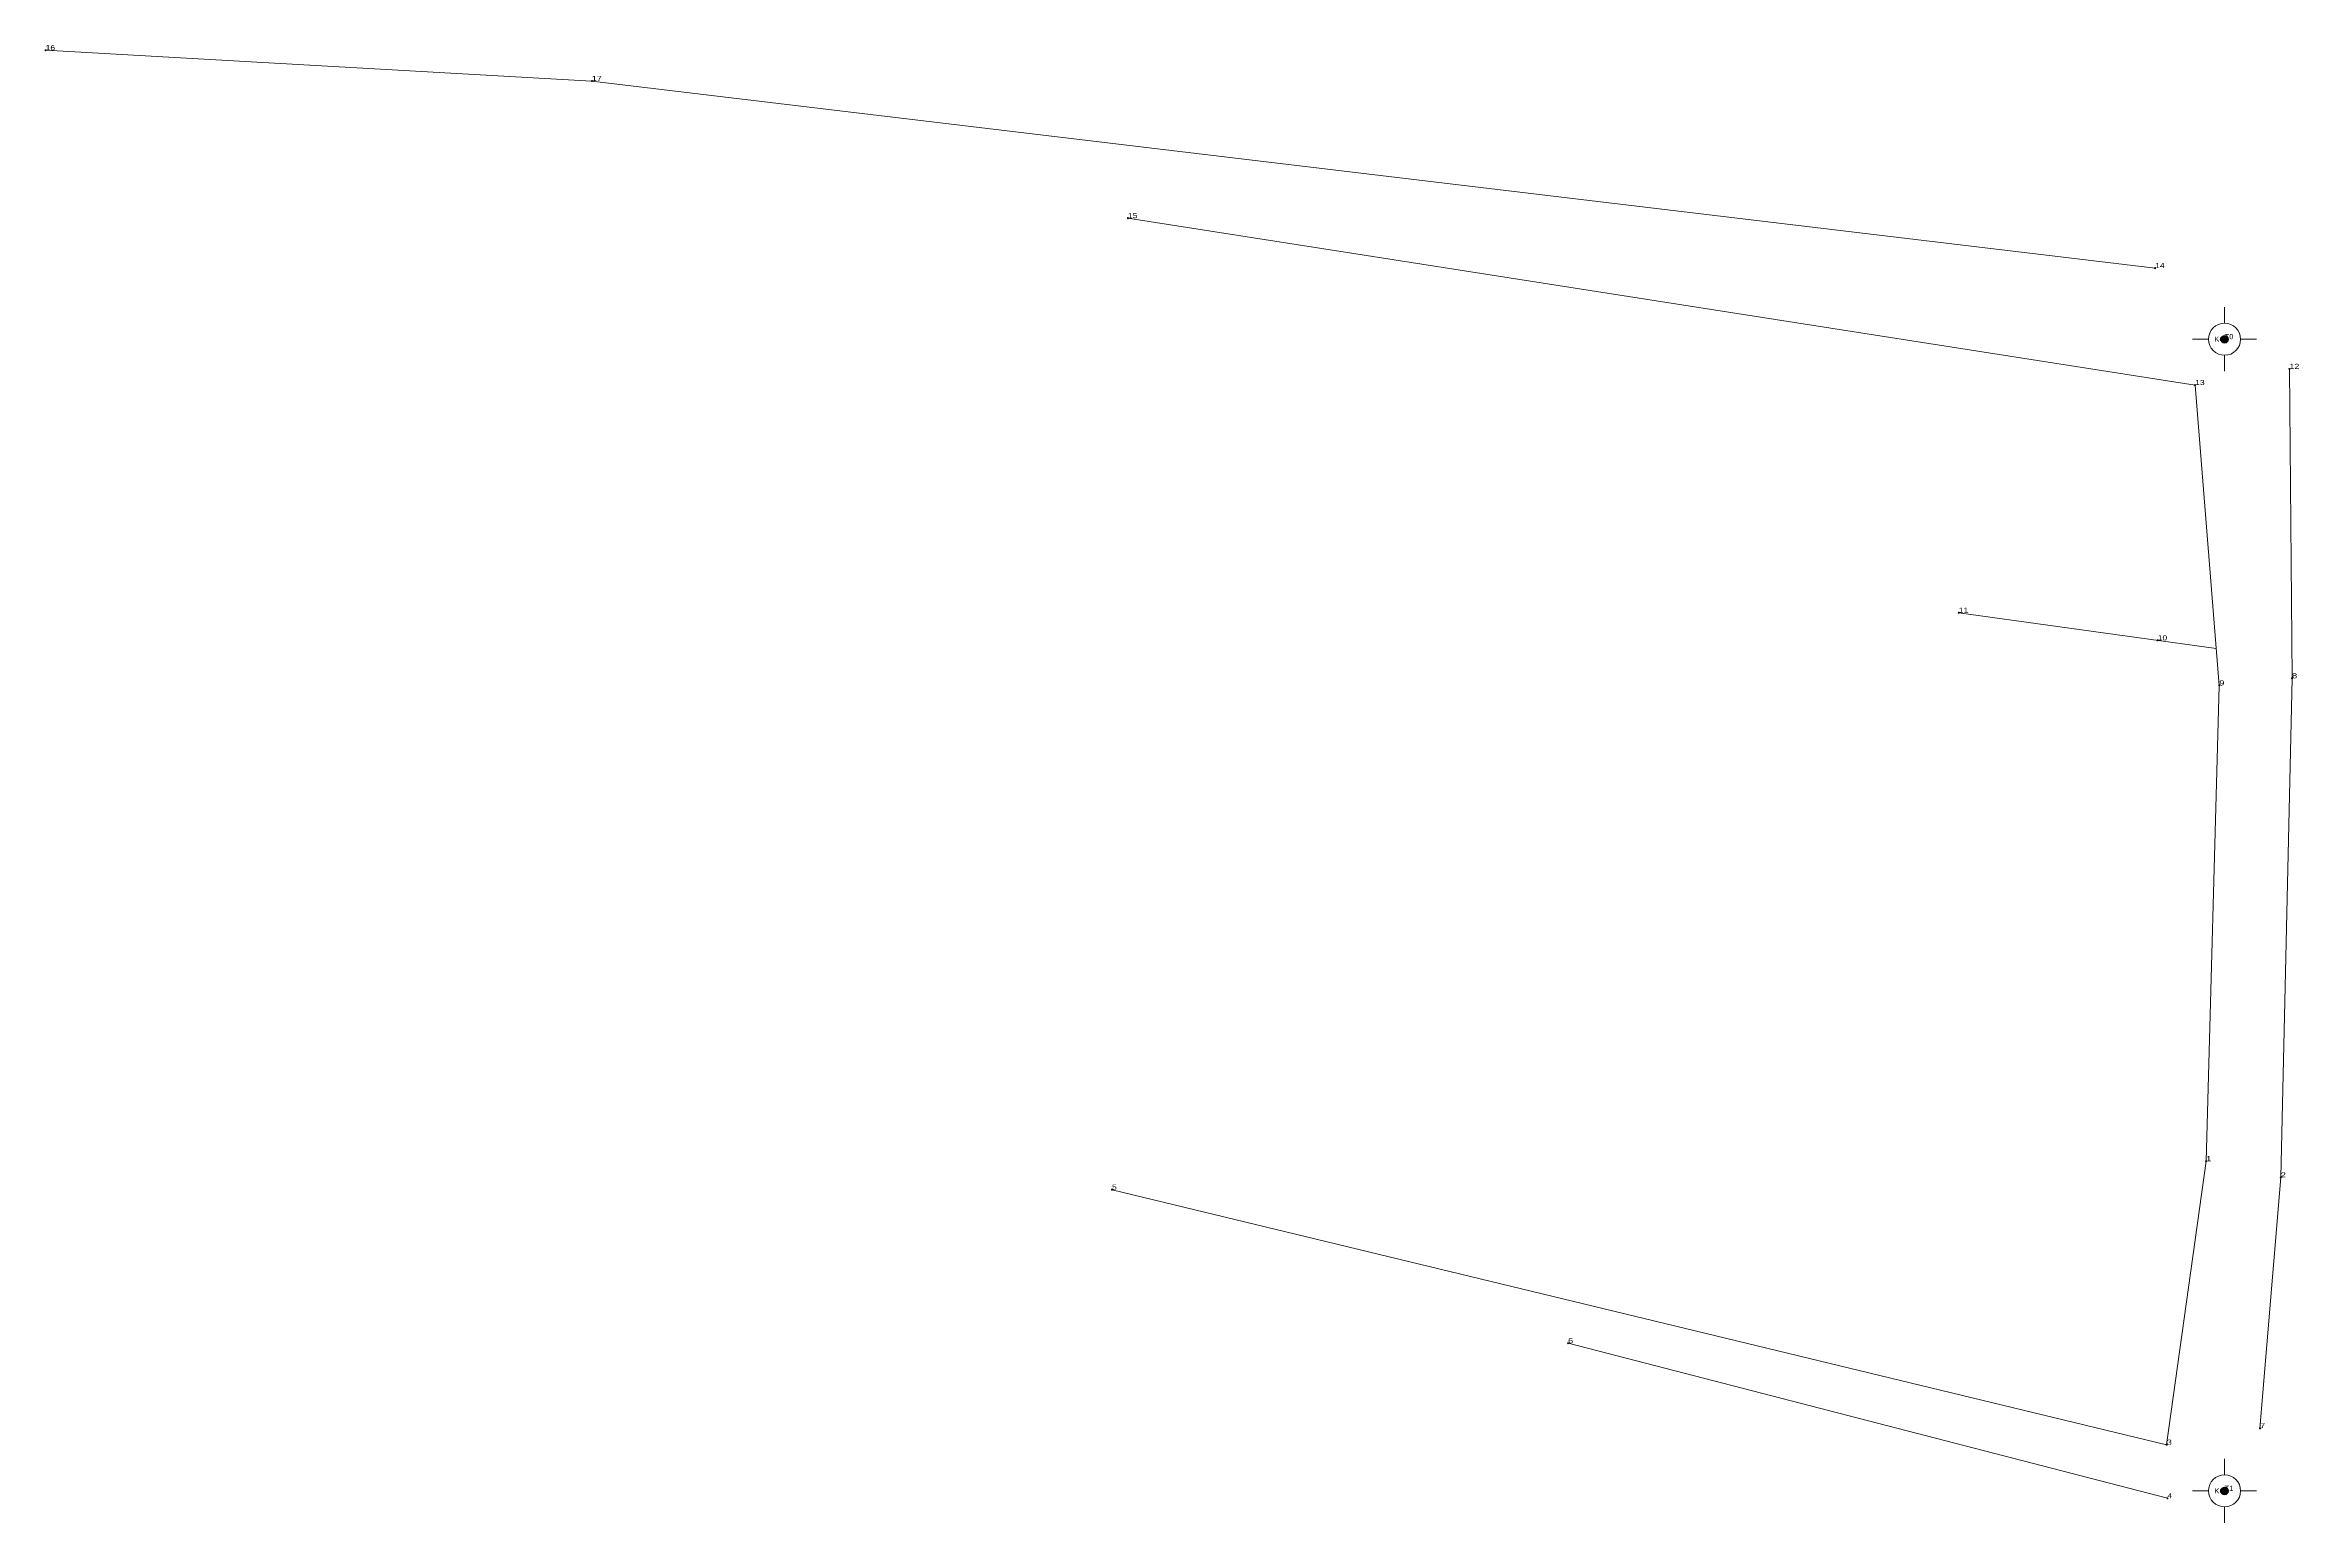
# Model space of a CAD drawing. Header units: metres. Extents: x -85 to 2.9, y -1.2 to 56.4.
import ezdxf
from ezdxf.enums import TextEntityAlignment as Align

# ---------------------------------------------------------------- set-up
doc = ezdxf.new("R2010")
doc.units = ezdxf.units.M
doc.header["$LTSCALE"] = 0.08
doc.header["$PDMODE"] = 32
doc.header["$PDSIZE"] = 0.04
doc.layers.add('12', color=7, linetype='Continuous')
doc.layers.add('9', color=7, linetype='Continuous')
doc.layers.add('17', color=7, linetype='Continuous', lineweight=13)
doc.layers.add('7', color=7, linetype='Continuous', lineweight=13)

msp = doc.modelspace()

# ---------------------------------------------------------------- hatches: boundary and pattern name
at = {"layer": '7'}
for points in [[(0.00047, 44.77652, 1), (0.00047, 45.07652, 1)], [(0.00047, -0.15048, 1), (0.00047, 0.14952, 1)]]:
    msp.add_hatch(color=256, dxfattribs=at).paths.add_polyline_path(points)

# ---------------------------------------------------------------- linework, layer by layer
at = {"layer": '17'}
for p, q in [((-42.78, 49.65), (-1.15, 43.14)), ((-1.15, 43.14), (-0.21, 31.42)), ((-0.33, 32.86), (-10.37, 34.26)), ((-2.26, 1.8), (-43.4, 11.75)), ((-25.61, 5.76), (-2.23, -0.29))]:
    msp.add_line(p, q, dxfattribs=at)
for points in [[(-2.71, 47.7), (-63.69, 55), (-85, 56.2)], [(1.38, 2.44), (2.19, 12.23), (2.63, 31.7), (2.53, 43.77)], [(-0.21, 31.41), (-0.72, 12.86), (-2.26, 1.8)]]:
    msp.add_lwpolyline(points, dxfattribs=at)
at = {"layer": '7'}
for p, q in [((0, 45.55), (0, 46.18)), ((-0.62, 44.93), (-1.25, 44.93)), ((1.25, 44.93), (0.62, 44.93)), ((0, 43.68), (0, 44.3)), ((0, 0.62), (0, 1.25)), ((-0.62, 0), (-1.25, 0)), ((1.25, 0), (0.62, 0)), ((0, -1.25), (0, -0.63))]:
    msp.add_line(p, q, dxfattribs=at)
for centre, radius in [((0.00047, 44.92652), 0.625), ((0.00047, 44.92652), 0.15), ((0.00047, -0.00048), 0.625), ((0.00047, -0.00048), 0.15)]:
    msp.add_circle(centre, radius, dxfattribs=at)
for p in [(-85, 56.2), (-63.69, 55), (-42.78, 49.65), (-2.71, 47.7), (-1.15, 43.14), (2.53, 43.77), (-10.37, 34.26), (-2.61, 33.18), (2.63, 31.7), (-0.21, 31.42), (-0.72, 12.86), (-43.4, 11.75), (2.19, 12.23), (-25.61, 5.76), (-2.26, 1.8), (1.38, 2.44), (-2.23, -0.29)]:
    msp.add_point(p, dxfattribs=at)

# ---------------------------------------------------------------- texts
at = {"layer": '12'}
for s, width, p in [('16', 1.25, (-85, 56.2)), ('17', 1.3, (-63.69, 55)), ('15', 1.25, (-42.78, 49.65)), ('14', 1.25, (-2.71, 47.7)), ('12', 1.3, (2.53, 43.77)), ('13', 1.25, (-1.15, 43.14)), ('11', 1.25, (-10.37, 34.26)), ('10', 1.25, (-2.61, 33.18)), ('8', 1.35, (2.63, 31.7)), ('9', 1.35, (-0.21, 31.42)), ('1', 1.35, (-0.72, 12.86)), ('2', 1.35, (2.19, 12.23)), ('5', 1.25, (-43.4, 11.75)), ('6', 1.35, (-25.61, 5.76)), ('7', 1.35, (1.38, 2.44)), ('3', 1.35, (-2.26, 1.8)), ('4', 1.25, (-2.23, -0.29))]:
    msp.add_text(s, height=0.2, dxfattribs=dict(at, width=width)).set_placement(p)
at = {"layer": '7', "width": 1.1}
for s, p in [('T0', (0, 44.93)), ('T1', (0, 0))]:
    msp.add_text(s, height=0.2, dxfattribs=at).set_placement(p)
at = {"layer": '9', "width": 1.1}
for p in [(0.01, 44.83), (0.01, -0.1)]:
    msp.add_text('KC', height=0.2, dxfattribs=at).set_placement(p, align=Align.RIGHT)

doc.saveas('drawing.dxf')
